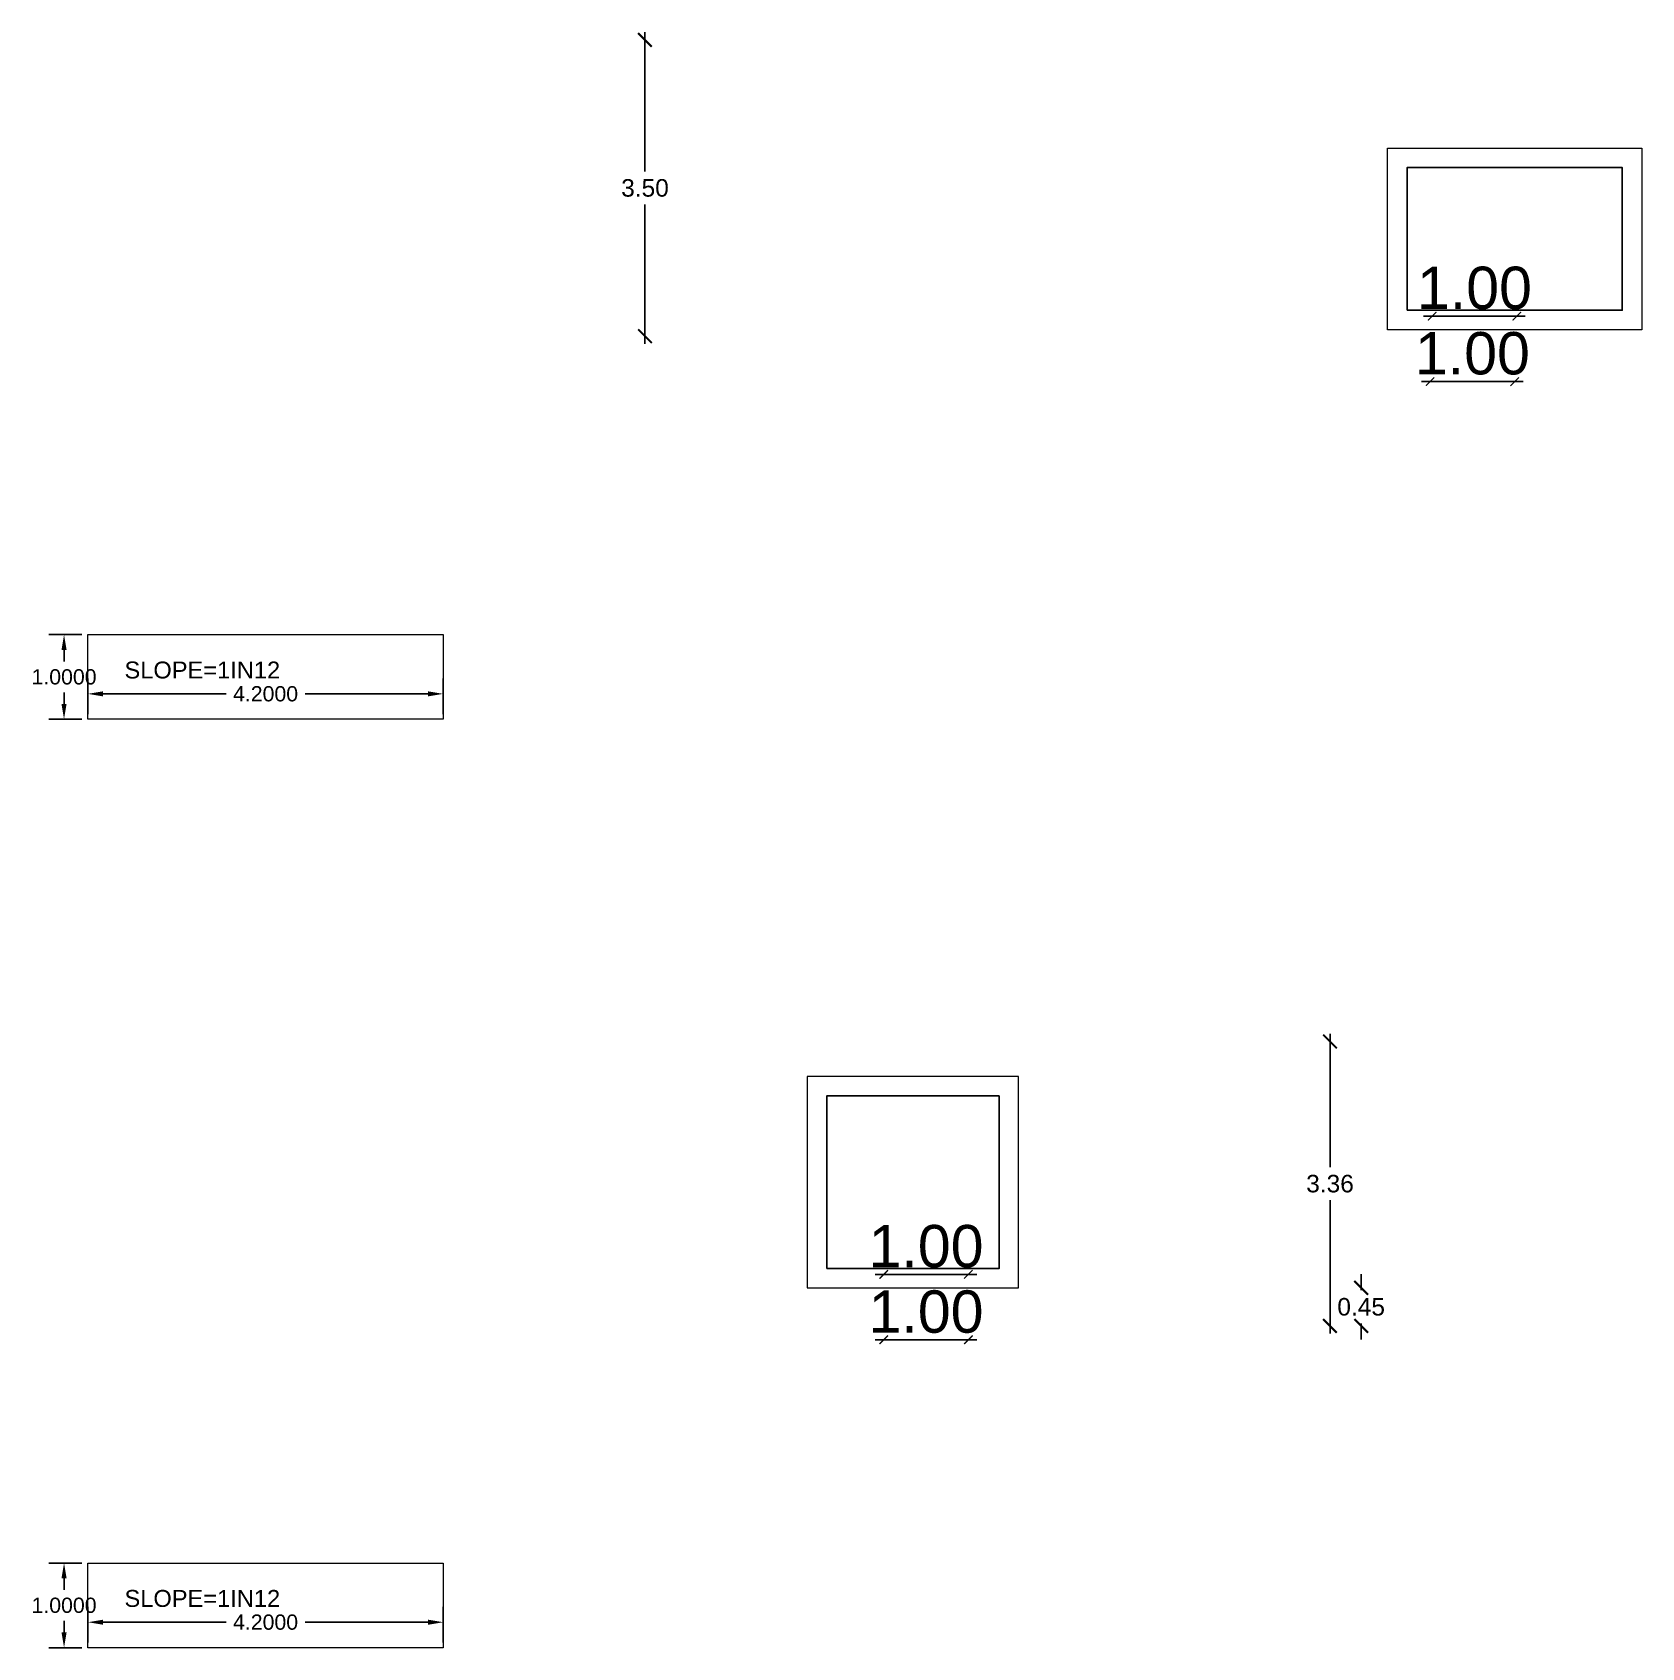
# Model space of a CAD drawing. Header units: metres. Extents: x 0 to 11269, y -5244 to -4054.
# Drawn here: x 10328.19 to 10347.21, y -4605.72 to -4586.63 of the extents above; entities that cross this region are included whole.
import ezdxf

# ---------------------------------------------------------------- set-up
doc = ezdxf.new("R2010")
doc.units = ezdxf.units.M
doc.header["$MEASUREMENT"] = 0
doc.header["$PDMODE"] = 2
for name, color, linetype, lineweight in [('BLK_7_DA_RAMP_1', 1, 'Continuous', 15), ('BLK_7_FLR_0_EXIT_WIDTH_STAIR', 1, 'Continuous', 15), ('BLK_8_DA_RAMP_1', 1, 'Continuous', 15), ('BLK_8_FLR_0_EXIT_WIDTH_STAIR', 1, 'Continuous', 15)]:
    doc.layers.add(name, color=color, linetype=linetype, lineweight=lineweight)
for name, color, linetype in [('BLK_7_FLR_0_ EXIT_WIDTH_ DOOR', 2, 'Continuous'), ('BLK_7_FLR_0_BLT_UP_AREA', 45, 'Continuous'), ('BLK_7_FLR_0_CARPET_AREA', 45, 'Continuous'), ('BLK_7_HT_OF_BLDG', 5, 'Continuous'), ('BLK_8_FLR_0_ EXIT_WIDTH_ DOOR', 2, 'Continuous'), ('BLK_8_FLR_0_BLT_UP_AREA', 45, 'Continuous'), ('BLK_8_FLR_0_CARPET_AREA', 45, 'Continuous'), ('BLK_8_HT_OF_BLDG', 5, 'Continuous'), ('BLK_8_LVL_0_METER_ROOM', 14, 'Continuous'), ('BLK_8_PLINTH_HEIGHT', 7, 'Continuous')]:
    doc.layers.add(name, color=color, linetype=linetype)
doc.styles.add('ROMANS', font='romans.shx')
doc.styles.get("Standard").update_dxf_attribs({"font": 'arial.ttf'})
doc.styles.add('TITLE-THINBOLD', font='arial.ttf')
doc.dimstyles.get("Standard").update_dxf_attribs({"dimtxt": 0.18, "dimasz": 0.18, "dimexe": 0.18, "dimexo": 0.0625, "dimgap": 0.09, "dimtad": 0, "dimtih": 1, "dimtoh": 1, "dimdec": 4, "dimzin": 0, "dimdsep": 46, "dimtxsty": 'Standard', "dimcen": 0.09, "dimadec": 0, "dimazin": 0, "dimtfac": 1, "dimtdec": 4, "dimtofl": 0, "dimtmove": 0, "dimatfit": 3, "dimfxl": 0, "dimtolj": 1, "dimtzin": 0, "dimarcsym": 0})
doc.dimstyles.new('STANDARD$0', dxfattribs={"dimtxt": 200, "dimasz": 110, "dimexe": 110, "dimexo": 0.0625, "dimgap": 50, "dimtad": 2, "dimdec": 0, "dimzin": 0, "dimdsep": 46, "dimtxsty": 'ROMANS', "dimblk": 'OBLIQUE', "dimsah": 1, "dimcen": 0.09, "dimdle": 110, "dimclrd": 5, "dimclre": 5, "dimadec": 0, "dimazin": 0, "dimtfac": 1, "dimtdec": 0, "dimtofl": 0, "dimtmove": 2, "dimatfit": 3, "dimldrblk": 'OBLIQUE', "dimfxl": 0, "dimtolj": 1, "dimtzin": 0, "dimarcsym": 0})
doc.dimstyles.new('STY', dxfattribs={"dimscale": 0.9, "dimtxt": 0.23, "dimasz": 0.18, "dimexe": 0.15, "dimexo": 0.6, "dimgap": 0.1, "dimtad": 1, "dimtih": 1, "dimtoh": 1, "dimzin": 0, "dimdsep": 46, "dimtxsty": 'Standard', "dimblk": 'ARCHTICK', "dimcen": 0.09375, "dimdle": 0.1, "dimse1": 1, "dimse2": 1, "dimclrd": 256, "dimclrt": 256, "dimadec": 0, "dimazin": 0, "dimtfac": 1, "dimtix": 1, "dimtmove": 1, "dimatfit": 0, "dimfxl": 0, "dimtolj": 1, "dimtzin": 0, "dimlwd": -1, "dimarcsym": 0})

# ---------------------------------------------------------------- blocks, each defined once
blk = doc.blocks.new('_ArchTick')
at = {"color": 0, "lineweight": 0, "const_width": 0.15}
blk.add_lwpolyline([(-0.5, -0.5), (0.5, 0.5)], dxfattribs=at)
blk = doc.blocks.new('*D183')
at = {"layer": 'BLK_7_HT_OF_BLDG'}
for p, q in [((10335.428, -4586.628), (10335.428, -4588.272)), ((10335.428, -4590.308), (10335.428, -4588.664))]:
    blk.add_line(p, q, dxfattribs=at)
at = {"layer": 'DEFPOINTS', "color": 0, "linetype": 'ByBlock'}
for p in [(10335.428, -4586.718), (10336.55, -4586.718), (10337.649, -4590.218)]:
    blk.add_point(p, dxfattribs=at)
at = {"layer": 'BLK_7_HT_OF_BLDG', "linetype": 'ByBlock', "xscale": 0.162, "yscale": 0.162, "zscale": 0.162}
for p, rotation in [((10335.428, -4586.718), 90), ((10335.428, -4590.218), 270)]:
    blk.add_blockref('_ArchTick', p, dxfattribs=dict(at, rotation=rotation))
at = {"layer": 'BLK_7_HT_OF_BLDG', "linetype": 'ByBlock', "insert": (10335.428, -4588.468), "char_height": 0.207, "attachment_point": 5}
blk.add_mtext('\\A1;3.50', dxfattribs=at)
blk = doc.blocks.new('*D184')
at = {"layer": 'BLK_8_HT_OF_BLDG'}
for p, q in [((10343.525, -4598.463), (10343.525, -4600.037)), ((10343.525, -4602.003), (10343.525, -4600.429))]:
    blk.add_line(p, q, dxfattribs=at)
at = {"layer": 'DEFPOINTS', "color": 0, "linetype": 'ByBlock'}
for p in [(10344.135, -4598.553), (10343.525, -4601.913), (10344.385, -4601.913)]:
    blk.add_point(p, dxfattribs=at)
at = {"layer": 'BLK_8_HT_OF_BLDG', "linetype": 'ByBlock', "xscale": 0.162, "yscale": 0.162, "zscale": 0.162}
for p, rotation in [((10343.525, -4598.553), 90), ((10343.525, -4601.913), 270)]:
    blk.add_blockref('_ArchTick', p, dxfattribs=dict(at, rotation=rotation))
at = {"layer": 'BLK_8_HT_OF_BLDG', "linetype": 'ByBlock', "insert": (10343.525, -4600.233), "char_height": 0.207, "attachment_point": 5}
blk.add_mtext('\\A1;3.36', dxfattribs=at)
blk = doc.blocks.new('*D195')
at = {"layer": 'BLK_8_PLINTH_HEIGHT'}
for p, q in [((10343.893, -4601.463), (10343.893, -4601.301)), ((10343.893, -4601.463), (10343.893, -4601.492)), ((10343.893, -4601.913), (10343.893, -4601.883)), ((10343.893, -4601.913), (10343.893, -4602.075))]:
    blk.add_line(p, q, dxfattribs=at)
at = {"layer": 'DEFPOINTS', "color": 0, "linetype": 'ByBlock'}
for p in [(10343.893, -4601.463), (10345.42, -4601.463), (10345.42, -4601.913)]:
    blk.add_point(p, dxfattribs=at)
at = {"layer": 'BLK_8_PLINTH_HEIGHT', "linetype": 'ByBlock', "xscale": 0.162, "yscale": 0.162, "zscale": 0.162}
for p, rotation in [((10343.893, -4601.463), 270), ((10343.893, -4601.913), 90)]:
    blk.add_blockref('_ArchTick', p, dxfattribs=dict(at, rotation=rotation))
at = {"layer": 'BLK_8_PLINTH_HEIGHT', "linetype": 'ByBlock', "insert": (10343.893, -4601.688), "char_height": 0.207, "attachment_point": 5}
blk.add_mtext('\\A1;0.45', dxfattribs=at)
blk = doc.blocks.new('*D222')
at = {"layer": 'BLK_8_FLR_0_ EXIT_WIDTH_ DOOR', "lineweight": -2}
for p, q in [((10338.25, -4602.077), (10338.15, -4602.077)), ((10339.25, -4602.077), (10338.25, -4602.077)), ((10339.25, -4602.077), (10339.35, -4602.077))]:
    blk.add_line(p, q, dxfattribs=at)
at = {"layer": 'DEFPOINTS', "color": 0}
for p in [(10338.25, -4601.545), (10339.25, -4601.465), (10338.25, -4602.077)]:
    blk.add_point(p, dxfattribs=at)
at = {"layer": 'BLK_8_FLR_0_ EXIT_WIDTH_ DOOR', "lineweight": -2, "xscale": 0.1, "yscale": 0.1, "zscale": 0.1}
blk.add_blockref('_ArchTick', (10338.25, -4602.077), dxfattribs=at)
at = {"layer": 'BLK_8_FLR_0_ EXIT_WIDTH_ DOOR', "lineweight": -2, "xscale": 0.1, "yscale": 0.1, "zscale": 0.1, "rotation": 180}
blk.add_blockref('_ArchTick', (10339.25, -4602.077), dxfattribs=at)
at = {"layer": 'BLK_8_FLR_0_ EXIT_WIDTH_ DOOR', "lineweight": 0, "insert": (10338.75, -4601.747), "char_height": 0.5, "attachment_point": 5, "style": 'TITLE-THINBOLD'}
blk.add_mtext('\\A1;1.00', dxfattribs=at)
blk = doc.blocks.new('_Oblique')
at = {"color": 0, "linetype": 'ByBlock', "lineweight": -2}
blk.add_line((-0.5, -0.5), (0.5, 0.5), dxfattribs=at)
blk = doc.blocks.new('*D223')
at = {"layer": 'BLK_7_FLR_0_ EXIT_WIDTH_ DOOR', "lineweight": -2}
for p, q in [((10344.708, -4590.755), (10344.608, -4590.755)), ((10345.708, -4590.755), (10344.708, -4590.755)), ((10345.708, -4590.755), (10345.808, -4590.755))]:
    blk.add_line(p, q, dxfattribs=at)
at = {"layer": 'DEFPOINTS', "color": 0}
for p in [(10345.708, -4590.142), (10344.708, -4590.222), (10344.708, -4590.755)]:
    blk.add_point(p, dxfattribs=at)
at = {"layer": 'BLK_7_FLR_0_ EXIT_WIDTH_ DOOR', "lineweight": -2, "xscale": 0.1, "yscale": 0.1, "zscale": 0.1}
blk.add_blockref('_ArchTick', (10344.708, -4590.755), dxfattribs=at)
at = {"layer": 'BLK_7_FLR_0_ EXIT_WIDTH_ DOOR', "lineweight": -2, "xscale": 0.1, "yscale": 0.1, "zscale": 0.1, "rotation": 180}
blk.add_blockref('_ArchTick', (10345.708, -4590.755), dxfattribs=at)
at = {"layer": 'BLK_7_FLR_0_ EXIT_WIDTH_ DOOR', "lineweight": 0, "insert": (10345.208, -4590.424), "char_height": 0.5, "attachment_point": 5, "style": 'TITLE-THINBOLD'}
blk.add_mtext('\\A1;1.00', dxfattribs=at)
blk = doc.blocks.new('*D248')
at = {"layer": 'BLK_8_FLR_0_EXIT_WIDTH_STAIR', "lineweight": -2}
for p, q in [((10338.25, -4601.304), (10338.15, -4601.304)), ((10338.25, -4601.304), (10339.25, -4601.304)), ((10339.25, -4601.304), (10339.35, -4601.304))]:
    blk.add_line(p, q, dxfattribs=at)
at = {"layer": 'DEFPOINTS', "color": 0}
for p in [(10339.25, -4601.304), (10338.25, -4601.725), (10339.25, -4601.8)]:
    blk.add_point(p, dxfattribs=at)
at = {"layer": 'BLK_8_FLR_0_EXIT_WIDTH_STAIR', "lineweight": -2, "xscale": 0.1, "yscale": 0.1, "zscale": 0.1}
blk.add_blockref('_ArchTick', (10338.25, -4601.304), dxfattribs=at)
at = {"layer": 'BLK_8_FLR_0_EXIT_WIDTH_STAIR', "lineweight": -2, "xscale": 0.1, "yscale": 0.1, "zscale": 0.1, "rotation": 180}
blk.add_blockref('_ArchTick', (10339.25, -4601.304), dxfattribs=at)
at = {"layer": 'BLK_8_FLR_0_EXIT_WIDTH_STAIR', "lineweight": 0, "insert": (10338.75, -4600.974), "char_height": 0.5, "attachment_point": 5, "style": 'TITLE-THINBOLD'}
blk.add_mtext('\\A1;1.00', dxfattribs=at)
blk = doc.blocks.new('*D249')
at = {"layer": 'BLK_7_FLR_0_EXIT_WIDTH_STAIR', "lineweight": -2}
for p, q in [((10344.732, -4589.982), (10344.632, -4589.982)), ((10344.732, -4589.982), (10345.733, -4589.982)), ((10345.733, -4589.982), (10345.833, -4589.982))]:
    blk.add_line(p, q, dxfattribs=at)
at = {"layer": 'DEFPOINTS', "color": 0}
for p in [(10345.733, -4589.982), (10344.732, -4590.403), (10345.733, -4590.477)]:
    blk.add_point(p, dxfattribs=at)
at = {"layer": 'BLK_7_FLR_0_EXIT_WIDTH_STAIR', "lineweight": -2, "xscale": 0.1, "yscale": 0.1, "zscale": 0.1}
blk.add_blockref('_ArchTick', (10344.732, -4589.982), dxfattribs=at)
at = {"layer": 'BLK_7_FLR_0_EXIT_WIDTH_STAIR', "lineweight": -2, "xscale": 0.1, "yscale": 0.1, "zscale": 0.1, "rotation": 180}
blk.add_blockref('_ArchTick', (10345.733, -4589.982), dxfattribs=at)
at = {"layer": 'BLK_7_FLR_0_EXIT_WIDTH_STAIR', "lineweight": 0, "insert": (10345.232, -4589.651), "char_height": 0.5, "attachment_point": 5, "style": 'TITLE-THINBOLD'}
blk.add_mtext('\\A1;1.00', dxfattribs=at)
blk = doc.blocks.new('*D255')
at = {"layer": 'BLK_8_DA_RAMP_1', "color": 0, "lineweight": -2}
for p, q in [((10328.843, -4605.653), (10328.843, -4605.234)), ((10333.043, -4605.653), (10333.043, -4605.234)), ((10329.023, -4605.414), (10330.476, -4605.414)), ((10332.863, -4605.414), (10331.41, -4605.414))]:
    blk.add_line(p, q, dxfattribs=at)
at = {"layer": 'BLK_8_DA_RAMP_1', "color": 0}
for points in [[(10329.023, -4605.384), (10329.023, -4605.444), (10328.843, -4605.414)], [(10332.863, -4605.384), (10332.863, -4605.444), (10333.043, -4605.414)]]:
    blk.add_solid(points, dxfattribs=at)
at = {"layer": 'DEFPOINTS', "color": 0}
for p in [(10328.843, -4605.414), (10328.843, -4605.715), (10333.043, -4605.715)]:
    blk.add_point(p, dxfattribs=at)
at = {"layer": 'BLK_8_DA_RAMP_1', "color": 0, "insert": (10330.943, -4605.414), "char_height": 0.18, "attachment_point": 5}
blk.add_mtext('\\A1;4.2000', dxfattribs=at)
blk = doc.blocks.new('*D256')
at = {"layer": 'BLK_8_DA_RAMP_1', "color": 0, "lineweight": -2}
for p, q in [((10328.771, -4604.715), (10328.381, -4604.715)), ((10328.561, -4604.895), (10328.561, -4605.033)), ((10328.561, -4605.535), (10328.561, -4605.397)), ((10328.771, -4605.715), (10328.381, -4605.715))]:
    blk.add_line(p, q, dxfattribs=at)
at = {"layer": 'BLK_8_DA_RAMP_1', "color": 0}
for points in [[(10328.531, -4604.895), (10328.591, -4604.895), (10328.561, -4604.715)], [(10328.531, -4605.535), (10328.591, -4605.535), (10328.561, -4605.715)]]:
    blk.add_solid(points, dxfattribs=at)
at = {"layer": 'DEFPOINTS', "color": 0}
for p in [(10328.561, -4604.715), (10328.833, -4604.715), (10328.833, -4605.715)]:
    blk.add_point(p, dxfattribs=at)
at = {"layer": 'BLK_8_DA_RAMP_1', "color": 0, "insert": (10328.561, -4605.215), "char_height": 0.18, "attachment_point": 5}
blk.add_mtext('\\A1;1.0000', dxfattribs=at)
blk = doc.blocks.new('*D259')
at = {"layer": 'BLK_7_DA_RAMP_1', "color": 0, "lineweight": -2}
for p, q in [((10328.843, -4594.683), (10328.843, -4594.265)), ((10333.043, -4594.683), (10333.043, -4594.265)), ((10329.023, -4594.445), (10330.476, -4594.445)), ((10332.863, -4594.445), (10331.41, -4594.445))]:
    blk.add_line(p, q, dxfattribs=at)
at = {"layer": 'BLK_7_DA_RAMP_1', "color": 0}
for points in [[(10329.023, -4594.415), (10329.023, -4594.475), (10328.843, -4594.445)], [(10332.863, -4594.415), (10332.863, -4594.475), (10333.043, -4594.445)]]:
    blk.add_solid(points, dxfattribs=at)
at = {"layer": 'DEFPOINTS', "color": 0}
for p in [(10328.843, -4594.445), (10328.843, -4594.745), (10333.043, -4594.745)]:
    blk.add_point(p, dxfattribs=at)
at = {"layer": 'BLK_7_DA_RAMP_1', "color": 0, "insert": (10330.943, -4594.445), "char_height": 0.18, "attachment_point": 5}
blk.add_mtext('\\A1;4.2000', dxfattribs=at)
blk = doc.blocks.new('*D260')
at = {"layer": 'BLK_7_DA_RAMP_1', "color": 0, "lineweight": -2}
for p, q in [((10328.771, -4593.745), (10328.381, -4593.745)), ((10328.561, -4593.925), (10328.561, -4594.063)), ((10328.561, -4594.565), (10328.561, -4594.427)), ((10328.771, -4594.745), (10328.381, -4594.745))]:
    blk.add_line(p, q, dxfattribs=at)
at = {"layer": 'BLK_7_DA_RAMP_1', "color": 0}
for points in [[(10328.531, -4593.925), (10328.591, -4593.925), (10328.561, -4593.745)], [(10328.531, -4594.565), (10328.591, -4594.565), (10328.561, -4594.745)]]:
    blk.add_solid(points, dxfattribs=at)
at = {"layer": 'DEFPOINTS', "color": 0}
for p in [(10328.561, -4593.745), (10328.833, -4593.745), (10328.833, -4594.745)]:
    blk.add_point(p, dxfattribs=at)
at = {"layer": 'BLK_7_DA_RAMP_1', "color": 0, "insert": (10328.561, -4594.245), "char_height": 0.18, "attachment_point": 5}
blk.add_mtext('\\A1;1.0000', dxfattribs=at)

msp = doc.modelspace()

# ---------------------------------------------------------------- linework, layer by layer
at = {"layer": 'BLK_7_DA_RAMP_1'}
msp.add_lwpolyline([(10328.8429, -4593.74533), (10333.0429, -4593.74533), (10333.0429, -4594.74533), (10328.8429, -4594.74533)], close=True, dxfattribs=at)
at = {"layer": 'BLK_7_FLR_0_BLT_UP_AREA', "color": 45, "lineweight": 0}
msp.add_lwpolyline([(10344.20595, -4587.99707), (10347.20928, -4587.99707), (10347.20928, -4590.14227), (10344.20595, -4590.14227)], close=True, dxfattribs=at)
at = {"layer": 'BLK_7_FLR_0_CARPET_AREA', "color": 45, "linetype": 'ByBlock'}
msp.add_lwpolyline([(10344.43595, -4589.91227), (10346.97928, -4589.91227), (10346.97928, -4588.22707), (10344.43595, -4588.22707)], close=True, dxfattribs=at)
at = {"layer": 'BLK_8_DA_RAMP_1'}
msp.add_lwpolyline([(10328.8429, -4604.71502), (10333.0429, -4604.71502), (10333.0429, -4605.71502), (10328.8429, -4605.71502)], close=True, dxfattribs=at)
at = {"layer": 'BLK_8_FLR_0_BLT_UP_AREA', "color": 45, "lineweight": 0}
msp.add_lwpolyline([(10337.34541, -4601.46488), (10339.84415, -4601.46488), (10339.84415, -4598.96614), (10337.34541, -4598.96614)], close=True, dxfattribs=at)
at = {"layer": 'BLK_8_FLR_0_CARPET_AREA', "color": 45, "linetype": 'ByBlock'}
msp.add_lwpolyline([(10337.57541, -4601.23488), (10339.61415, -4601.23488), (10339.61415, -4599.19614), (10337.57541, -4599.19614)], close=True, dxfattribs=at)
at = {"layer": 'BLK_8_LVL_0_METER_ROOM', "linetype": 'ByBlock'}
msp.add_lwpolyline([(10337.57541, -4601.23488), (10339.61415, -4601.23488), (10339.61415, -4599.19614), (10337.57541, -4599.19614)], close=True, dxfattribs=at)

# ---------------------------------------------------------------- texts
at = {"layer": 'BLK_7_DA_RAMP_1', "insert": (10330.19566, -4594.06311), "char_height": 0.2, "width": 2.4, "attachment_point": 2}
msp.add_mtext('SLOPE=1IN12', dxfattribs=at)
at = {"layer": 'BLK_8_DA_RAMP_1', "insert": (10330.19566, -4605.03281), "char_height": 0.2, "width": 2.4, "attachment_point": 2}
msp.add_mtext('SLOPE=1IN12', dxfattribs=at)

# ---------------------------------------------------------------- dimensions: what is measured, and where the dimension line sits
at = {"layer": 'BLK_7_DA_RAMP_1', "color": 2}
dim = msp.add_linear_dim(base=(10328.56064, -4593.74533), p1=(10328.83319, -4594.74533), p2=(10328.83319, -4593.74533), angle=90, dimstyle='STANDARD$0', override={"dimtxt": 0.18, "dimasz": 0.18, "dimexe": 0.18, "dimgap": 0.09, "dimtad": 0, "dimtih": 1, "dimtoh": 1, "dimdec": 4, "dimtxsty": 'Standard', "dimsah": 0, "dimdle": 0, "dimclrd": 0, "dimclre": 0, "dimtdec": 4}, dxfattribs=at)
dim.commit()
dim.dimension.update_dxf_attribs({"geometry": '*D260', "text_midpoint": (10328.56064, -4594.24533)})
at = {"layer": 'BLK_7_DA_RAMP_1'}
dim = msp.add_linear_dim(base=(10328.8429, -4594.44475), p1=(10333.0429, -4594.74533), p2=(10328.8429, -4594.74533), dimstyle='Standard', dxfattribs=at)
dim.commit()
dim.dimension.update_dxf_attribs({"geometry": '*D259', "text_midpoint": (10330.9429, -4594.44475)})
at = {"layer": 'BLK_7_FLR_0_ EXIT_WIDTH_ DOOR', "lineweight": 0}
dim = msp.add_linear_dim(base=(10344.70762, -4590.75452), p1=(10345.70762, -4590.14227), p2=(10344.70762, -4590.22227), angle=180, dimstyle='STANDARD$0', override={"dimscale": 0.5, "dimtxt": 1, "dimasz": 0.2, "dimexe": 0.25, "dimexo": 0.4, "dimgap": 0.15, "dimtad": 1, "dimdec": 2, "dimzin": 3, "dimtxsty": 'TITLE-THINBOLD', "dimblk": 'ArchTick', "dimdle": 0.5, "dimse1": 1, "dimse2": 1, "dimclrd": 256, "dimclrt": 256, "dimadec": 1, "dimtdec": 2, "dimtix": 1, "dimtofl": 1, "dimatfit": 0}, dxfattribs=at)
dim.commit()
dim.dimension.update_dxf_attribs({"geometry": '*D223', "text_midpoint": (10345.20762, -4590.42423)})
at = {"layer": 'BLK_7_FLR_0_EXIT_WIDTH_STAIR', "lineweight": 0}
dim = msp.add_linear_dim(base=(10345.73262, -4589.9816), p1=(10344.73229, -4590.40274), p2=(10345.73262, -4590.47722), dimstyle='STANDARD$0', override={"dimscale": 0.5, "dimtxt": 1, "dimasz": 0.2, "dimexe": 0.25, "dimexo": 0.4, "dimgap": 0.15, "dimtad": 1, "dimdec": 2, "dimzin": 3, "dimtxsty": 'TITLE-THINBOLD', "dimblk": 'ArchTick', "dimdle": 0.5, "dimse1": 1, "dimse2": 1, "dimclrd": 256, "dimclrt": 256, "dimadec": 1, "dimtdec": 2, "dimtix": 1, "dimtofl": 1, "dimatfit": 0}, dxfattribs=at)
dim.commit()
dim.dimension.update_dxf_attribs({"geometry": '*D249', "text_midpoint": (10345.23245, -4589.65131)})
at = {"layer": 'BLK_7_HT_OF_BLDG', "linetype": 'ByBlock'}
dim = msp.add_linear_dim(base=(10335.42844, -4586.71823), p1=(10337.64868, -4590.21823), p2=(10336.5502, -4586.71823), angle=90, dimstyle='STY', dxfattribs=at)
dim.commit()
dim.dimension.update_dxf_attribs({"geometry": '*D183', "text_midpoint": (10335.42844, -4588.46823)})
at = {"layer": 'BLK_8_DA_RAMP_1', "color": 2}
dim = msp.add_linear_dim(base=(10328.56064, -4604.71502), p1=(10328.83319, -4605.71502), p2=(10328.83319, -4604.71502), angle=90, dimstyle='STANDARD$0', override={"dimtxt": 0.18, "dimasz": 0.18, "dimexe": 0.18, "dimgap": 0.09, "dimtad": 0, "dimtih": 1, "dimtoh": 1, "dimdec": 4, "dimtxsty": 'Standard', "dimsah": 0, "dimdle": 0, "dimclrd": 0, "dimclre": 0, "dimtdec": 4}, dxfattribs=at)
dim.commit()
dim.dimension.update_dxf_attribs({"geometry": '*D256', "text_midpoint": (10328.56064, -4605.21502)})
at = {"layer": 'BLK_8_DA_RAMP_1'}
dim = msp.add_linear_dim(base=(10328.8429, -4605.41445), p1=(10333.0429, -4605.71502), p2=(10328.8429, -4605.71502), dimstyle='Standard', dxfattribs=at)
dim.commit()
dim.dimension.update_dxf_attribs({"geometry": '*D255', "text_midpoint": (10330.9429, -4605.41445)})
at = {"layer": 'BLK_8_FLR_0_ EXIT_WIDTH_ DOOR', "lineweight": 0}
dim = msp.add_linear_dim(base=(10338.25021, -4602.07713), p1=(10339.25021, -4601.46488), p2=(10338.25021, -4601.54488), angle=180, dimstyle='STANDARD$0', override={"dimscale": 0.5, "dimtxt": 1, "dimasz": 0.2, "dimexe": 0.25, "dimexo": 0.4, "dimgap": 0.15, "dimtad": 1, "dimdec": 2, "dimzin": 3, "dimtxsty": 'TITLE-THINBOLD', "dimblk": 'ArchTick', "dimdle": 0.5, "dimse1": 1, "dimse2": 1, "dimclrd": 256, "dimclrt": 256, "dimadec": 1, "dimtdec": 2, "dimtix": 1, "dimtofl": 1, "dimatfit": 0}, dxfattribs=at)
dim.commit()
dim.dimension.update_dxf_attribs({"geometry": '*D222', "text_midpoint": (10338.75021, -4601.74684)})
at = {"layer": 'BLK_8_FLR_0_EXIT_WIDTH_STAIR', "lineweight": 0}
dim = msp.add_linear_dim(base=(10339.25021, -4601.30421), p1=(10338.24989, -4601.72535), p2=(10339.25021, -4601.79983), dimstyle='STANDARD$0', override={"dimscale": 0.5, "dimtxt": 1, "dimasz": 0.2, "dimexe": 0.25, "dimexo": 0.4, "dimgap": 0.15, "dimtad": 1, "dimdec": 2, "dimzin": 3, "dimtxsty": 'TITLE-THINBOLD', "dimblk": 'ArchTick', "dimdle": 0.5, "dimse1": 1, "dimse2": 1, "dimclrd": 256, "dimclrt": 256, "dimadec": 1, "dimtdec": 2, "dimtix": 1, "dimtofl": 1, "dimatfit": 0}, dxfattribs=at)
dim.commit()
dim.dimension.update_dxf_attribs({"geometry": '*D248', "text_midpoint": (10338.75005, -4600.97392)})
at = {"layer": 'BLK_8_HT_OF_BLDG', "linetype": 'ByBlock'}
dim = msp.add_linear_dim(base=(10343.52516, -4601.91263), p1=(10344.13462, -4598.55341), p2=(10344.38477, -4601.91263), angle=90, dimstyle='STY', dxfattribs=at)
dim.commit()
dim.dimension.update_dxf_attribs({"geometry": '*D184', "text_midpoint": (10343.52516, -4600.23302)})
at = {"layer": 'BLK_8_PLINTH_HEIGHT', "linetype": 'ByBlock'}
dim = msp.add_linear_dim(base=(10343.89274, -4601.46263), p1=(10345.42, -4601.91263), p2=(10345.42, -4601.46263), angle=90, dimstyle='STY', dxfattribs=at)
dim.commit()
dim.dimension.update_dxf_attribs({"geometry": '*D195', "text_midpoint": (10343.89274, -4601.68763)})

doc.saveas('drawing.dxf')
